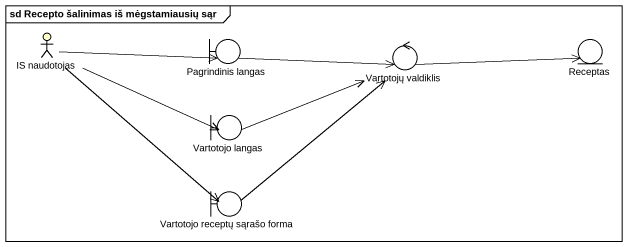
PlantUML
@startuml
mainframe sd Recepto šalinimas iš mėgstamiausių sąr
actor "IS naudotojas" as IS_naudotojas #FFFFCC
boundary "Pagrindinis langas" as Pagrindinis_langas
control "Vartotojų valdiklis" as Vartotojų_valdiklis
entity Receptas
boundary "Vartotojo langas" as Vartotojo_langas
boundary "Vartotojo receptų sąrašo forma" as Vartotojo_receptų_sąrašo
IS_naudotojas -right-> Pagrindinis_langas
IS_naudotojas -right-> Vartotojo_langas
IS_naudotojas --> Vartotojo_receptų_sąrašo
Pagrindinis_langas -right-> Vartotojų_valdiklis
Vartotojų_valdiklis -right-> Receptas
Vartotojo_langas -right-> Vartotojų_valdiklis
Vartotojo_receptų_sąrašo -up-> Vartotojų_valdiklis
@enduml
